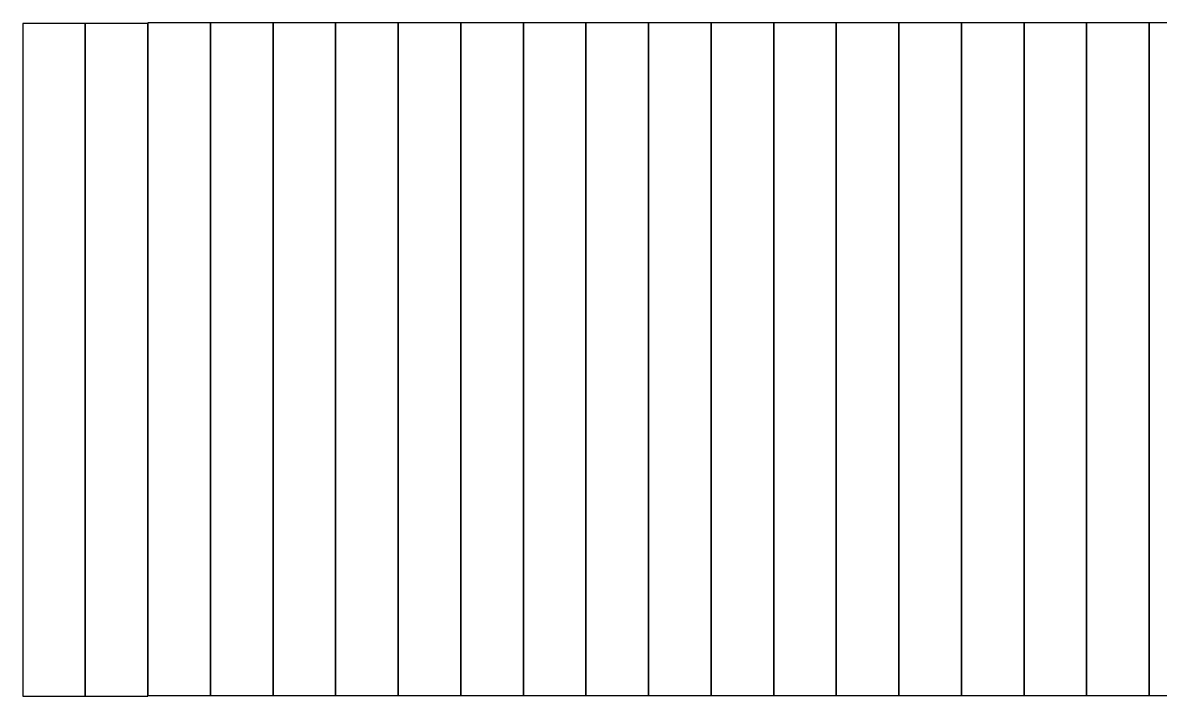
# Model space of a CAD drawing. Header units: millimetres. Extents: x -164500 to 426394, y -51911 to 102118.
# Drawn here: x 291554 to 327907, y -44151 to -22630 of the extents above; entities that cross this region are included whole.
import ezdxf

# ---------------------------------------------------------------- set-up
doc = ezdxf.new("R2010")
doc.units = ezdxf.units.MM
doc.layers.add('7.5) НЗ Линолеум Темпо ПЛЮС', color=134, linetype='Continuous', lineweight=30)

msp = doc.modelspace()

# ---------------------------------------------------------------- linework, layer by layer
at = {"layer": '7.5) НЗ Линолеум Темпо ПЛЮС', "color": 6}
for points in [[(291553.828, -44151.01), (293553.828, -44151.01), (293553.828, -22651.01), (291553.828, -22651.01)], [(293553.828, -44150.952), (295553.828, -44150.952), (295553.828, -22650.952), (293553.828, -22650.952)], [(295553.828, -44131.01), (297553.828, -44131.01), (297553.828, -22631.01), (295553.828, -22631.01)], [(297553.828, -44130.952), (299553.828, -44130.952), (299553.828, -22630.952), (297553.828, -22630.952)], [(299553.828, -44131.01), (301553.828, -44131.01), (301553.828, -22631.01), (299553.828, -22631.01)], [(301553.828, -44130.952), (303553.828, -44130.952), (303553.828, -22630.952), (301553.828, -22630.952)], [(303553.828, -44130.01), (305553.828, -44130.01), (305553.828, -22630.01), (303553.828, -22630.01)], [(305553.828, -44129.952), (307553.828, -44129.952), (307553.828, -22629.952), (305553.828, -22629.952)], [(307553.828, -44130.01), (309553.828, -44130.01), (309553.828, -22630.01), (307553.828, -22630.01)], [(309553.828, -44129.952), (311553.828, -44129.952), (311553.828, -22629.952), (309553.828, -22629.952)], [(311553.828, -44130.01), (313553.828, -44130.01), (313553.828, -22630.01), (311553.828, -22630.01)], [(313553.828, -44129.952), (315553.828, -44129.952), (315553.828, -22629.952), (313553.828, -22629.952)], [(315553.828, -44130.01), (317553.828, -44130.01), (317553.828, -22630.01), (315553.828, -22630.01)], [(317553.828, -44129.952), (319553.828, -44129.952), (319553.828, -22629.952), (317553.828, -22629.952)], [(319553.828, -44130.01), (321553.828, -44130.01), (321553.828, -22630.01), (319553.828, -22630.01)], [(321553.828, -44129.952), (323553.828, -44129.952), (323553.828, -22629.952), (321553.828, -22629.952)], [(323553.828, -44130.01), (325553.828, -44130.01), (325553.828, -22630.01), (323553.828, -22630.01)], [(325553.828, -44129.952), (327553.828, -44129.952), (327553.828, -22629.952), (325553.828, -22629.952)], [(327553.828, -44130.01), (329553.828, -44130.01), (329553.828, -22630.01), (327553.828, -22630.01)]]:
    msp.add_lwpolyline(points, close=True, dxfattribs=at)

doc.saveas('drawing.dxf')
